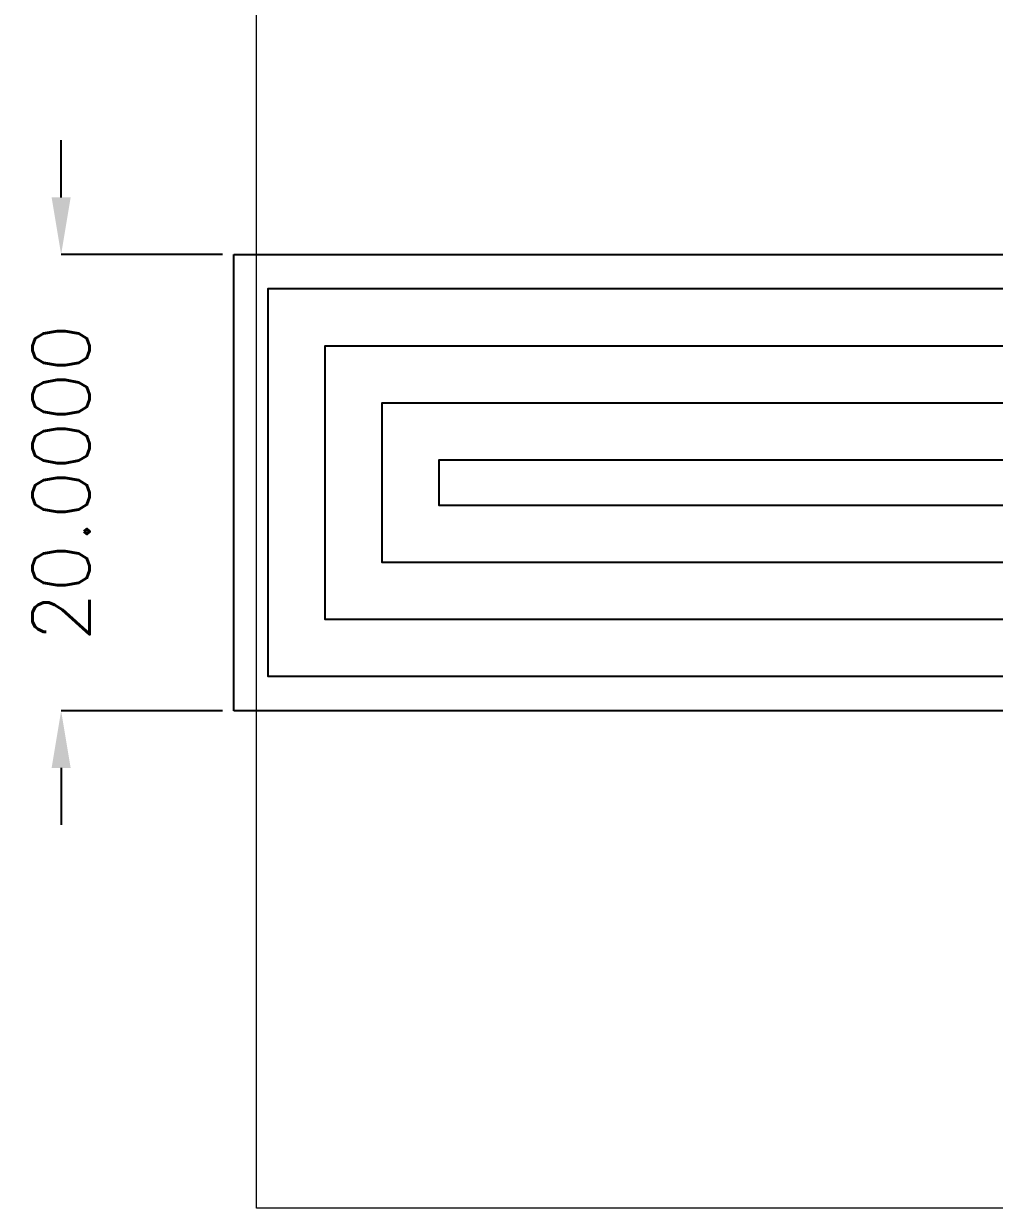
# Model space of a CAD drawing. Header units: millimetres. Extents: x 64 to 413, y 70 to 397.
# Drawn here: x 162.1 to 204.6, y 217.1 to 269.1 of the extents above; entities that cross this region are included whole.
import ezdxf

# ---------------------------------------------------------------- set-up
doc = ezdxf.new("R2010")
doc.units = ezdxf.units.MM
doc.layers.add('BOT_Full_CutOut_90', color=7, linetype='Continuous')
doc.layers.add('DIMENSION', color=3, linetype='Continuous', lineweight=25)
doc.layers.add('TOP_Full_CutOut_90_2', color=7, linetype='Continuous', lineweight=18)
doc.styles.get("Standard").update_dxf_attribs({"font": 'txt.shx'})
doc.dimstyles.get("Standard").update_dxf_attribs({"dimscale": 100, "dimtxt": 2.5, "dimasz": 2.5, "dimexe": 0, "dimexo": 0.5, "dimgap": 1, "dimtad": 0, "dimtoh": 1, "dimdec": 4, "dimzin": 0, "dimdsep": 46, "dimtxsty": 'Standard', "dimcen": 2.5, "dimadec": 0, "dimazin": 0, "dimtfac": 1, "dimtdec": 4, "dimtofl": 0, "dimtmove": 0, "dimatfit": 3, "dimfxl": 1, "dimtolj": 1, "dimtzin": 0, "dimarcsym": 0})

# ---------------------------------------------------------------- blocks, each defined once
blk = doc.blocks.new('*D39')
at = {"layer": 'Defpoints', "color": 0}
for p in [(171.27737, 258.946576), (163.711619, 238.946576), (171.27737, 238.946576)]:
    blk.add_point(p, dxfattribs=at)
at = {"layer": 'DIMENSION', "color": 0, "lineweight": -2}
for p, q in [((163.711619, 261.446576), (163.711619, 263.946576)), ((170.77737, 258.946576), (163.711619, 258.946576)), ((170.77737, 238.946576), (163.711619, 238.946576)), ((163.711619, 236.446576), (163.711619, 233.946576))]:
    blk.add_line(p, q, dxfattribs=at)
at = {"layer": 'DIMENSION', "color": 0}
for points in [[(163.294952, 261.446576), (164.128285, 261.446576), (163.711619, 258.946576)], [(164.128285, 236.446576), (163.294952, 236.446576), (163.711619, 238.946576)]]:
    blk.add_solid(points, dxfattribs=at)
at = {"layer": 'DIMENSION', "color": 0, "insert": (163.711619, 248.946576), "char_height": 2.5, "attachment_point": 5, "rotation": 90}
blk.add_mtext('\\A1;20.0000', dxfattribs=at)
blk = doc.blocks.new('Block')
at = {"layer": 'BOT_Full_CutOut_90'}
blk.add_lwpolyline([(104.778869, 249.946576), (134.278869, 249.946576), (134.278869, 247.946576), (75.278869, 247.946576), (75.278869, 249.946576), (104.778869, 249.946576), (104.778869, 252.446576), (136.778869, 252.446576), (136.778869, 245.446576), (72.778869, 245.446576), (72.778869, 252.446576), (104.778869, 252.446576), (104.778869, 254.946576), (139.278869, 254.946576), (139.278869, 242.946576), (70.278869, 242.946576), (70.278869, 254.946576), (104.778869, 254.946576), (104.778869, 257.446576), (141.778869, 257.446576), (141.778869, 240.446576), (67.778869, 240.446576), (67.778869, 257.446576), (104.778869, 257.446576)], dxfattribs=at)

msp = doc.modelspace()

# ---------------------------------------------------------------- linework, layer by layer
at = {"layer": 'BOT_Full_CutOut_90'}
for p, q in [((171.27737, 238.946576), (171.27737, 258.946576)), ((171.27737, 258.946576), (248.27737, 258.946576)), ((248.27737, 238.946576), (171.27737, 238.946576))]:
    msp.add_line(p, q, dxfattribs=at)
at = {"layer": 'TOP_Full_CutOut_90_2', "linetype": 'Continuous', "ltscale": 5}
msp.add_lwpolyline([(226.097507, 217.14659), (172.27737, 217.14659), (172.27737, 305.14659)], dxfattribs=at)

# ---------------------------------------------------------------- block references
msp.add_blockref('Block', (104.998501, 0))

# ---------------------------------------------------------------- dimensions: what is measured, and where the dimension line sits
at = {"layer": 'DIMENSION'}
dim = msp.add_linear_dim(base=(163.711619, 238.946576), p1=(171.27737, 258.946576), p2=(171.27737, 238.946576), angle=270, dimstyle='Standard', override={"dimscale": 1, "dimlfac": 1, "dimtxsty": 'Standard', "dimsah": 1, "dimtolj": 1}, dxfattribs=at)
dim.commit()
dim.dimension.update_dxf_attribs({"geometry": '*D39', "text_midpoint": (163.711619, 248.946576)})

doc.saveas('drawing.dxf')
